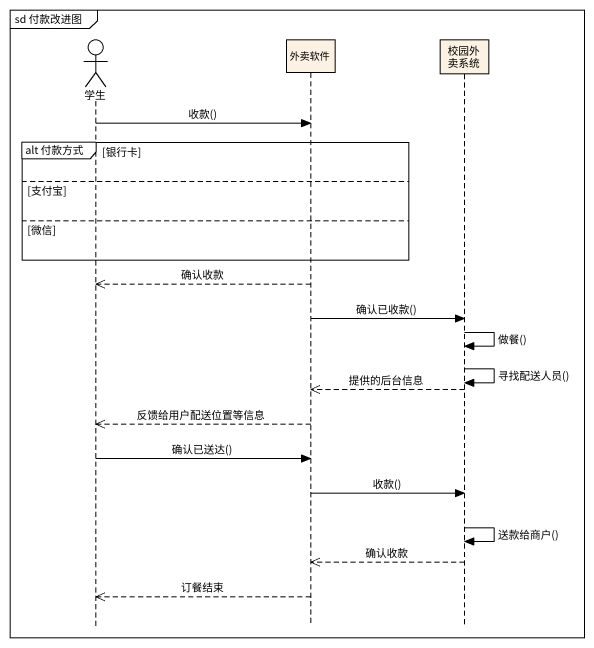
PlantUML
@startuml
mainframe sd 付款改进图
hide footbox
actor 学生
participant 外卖软件 #FCF2E3
participant 校园外卖系统 #FCF2E3

学生 -> 外卖软件 : 收款()
group alt 付款方式 [银行卡]
else 支付宝
else 微信
end
外卖软件 -->> 学生 : 确认收款
外卖软件 -> 校园外卖系统 : 确认已收款()
校园外卖系统 -> 校园外卖系统 : 做餐()
校园外卖系统 -> 校园外卖系统 : 寻找配送人员()
校园外卖系统 -->> 外卖软件 : 提供的后台信息
外卖软件 -->> 学生 : 反馈给用户配送位置等信息
学生 -> 外卖软件 : 确认已送达()
外卖软件 -> 校园外卖系统 : 收款()
校园外卖系统 -> 校园外卖系统 : 送款给商户()
校园外卖系统 -->> 外卖软件 : 确认收款
外卖软件 -->> 学生 : 订餐结束
@enduml
